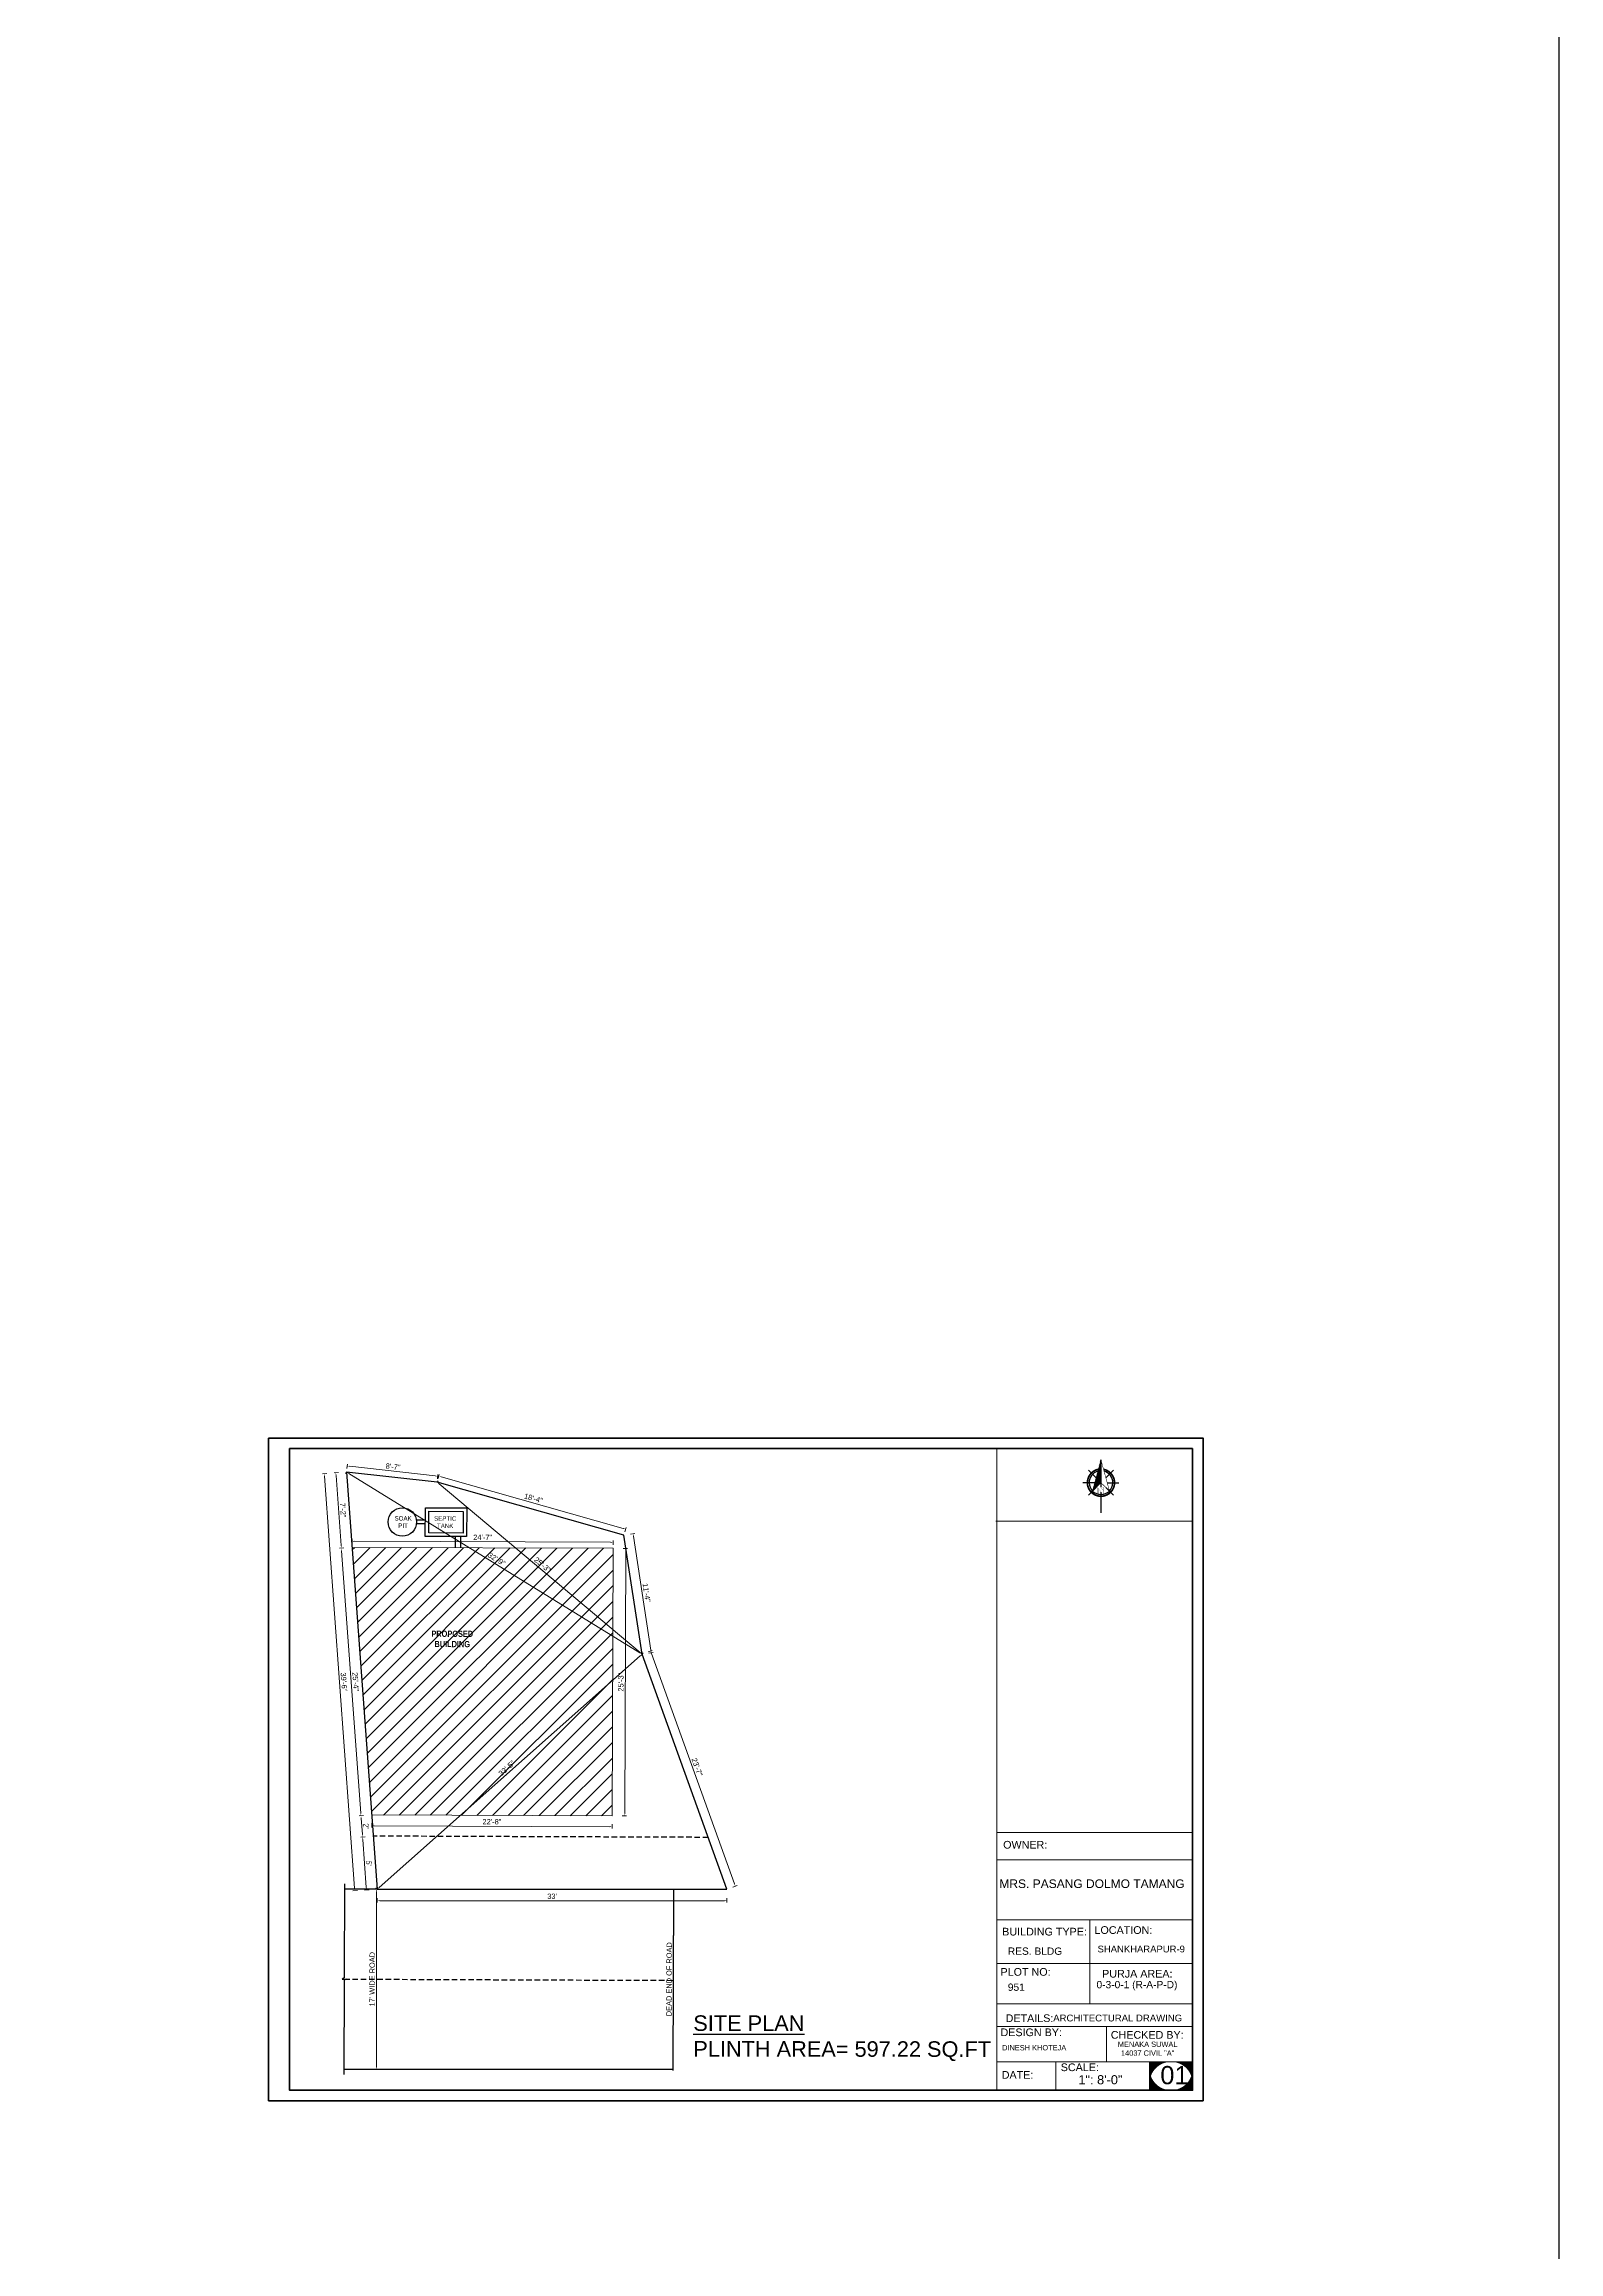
# Model space of a CAD drawing. Header units: inches. Extents: x 100101 to 119806, y -2288 to 8641.
# Drawn here: x 109368 to 111083, y 676 to 3177 of the extents above; entities that cross this region are included whole.
import ezdxf

# ---------------------------------------------------------------- set-up
doc = ezdxf.new("R2010")
doc.units = ezdxf.units.IN
doc.header["$LTSCALE"] = 0.5
doc.header["$MEASUREMENT"] = 0
doc.header["$PDMODE"] = 66
doc.linetypes.add('DASHED2', pattern=[0.375, 0.25, -0.125])
for name, color, linetype in [('DIMENSION', 5, 'Continuous'), ('plan wall', 7, 'Continuous'), ('REBARS', 5, 'Continuous')]:
    doc.layers.add(name, color=color, linetype=linetype)
for name, color, linetype, lineweight in [('Dimention', 5, 'Continuous', 20), ('door', 202, 'Continuous', 5), ('Siteplan', 7, 'Continuous', 30), ('steps', 253, 'Continuous', 20), ('TEXT', 220, 'Continuous', 9), ('Toilet', 7, 'Continuous', 25), ('WALL - A', 1, 'Continuous', 40)]:
    doc.layers.add(name, color=color, linetype=linetype, lineweight=lineweight)
doc.layers.add('Normal Wall', color=7, linetype='Continuous', lineweight=35, true_color=0xffaf89)
doc.layers.add('Rear Wall', color=7, linetype='Continuous', lineweight=20, true_color=0xd4e480)
doc.styles.add('Lettring Text', font='arial.ttf')
doc.styles.get("Standard").update_dxf_attribs({"font": 'arial.ttf'})
doc.styles.add('SwissBT', font='swiss.ttf', dxfattribs={"height": 12})
doc.dimstyles.new('Copy of Standard', dxfattribs={"dimtxt": 6, "dimasz": 2.875, "dimexe": 2, "dimexo": 4, "dimgap": 2, "dimtad": 1, "dimdec": 0, "dimrnd": 1, "dimzin": 0, "dimdsep": 46, "dimlunit": 4, "dimtxsty": 'Lettring Text', "dimcen": 0.1, "dimclrd": 7, "dimclre": 7, "dimclrt": 7, "dimazin": 0, "dimtfac": 0.645, "dimtdec": 0, "dimtmove": 1, "dimatfit": 0, "dimfxl": 3, "dimfxlon": 1, "dimtfillclr": 256, "dimtolj": 1, "dimtzin": 0, "dimlwd": -1, "dimlwe": -1, "dimarcsym": 2})

# ---------------------------------------------------------------- blocks, each defined once
blk = doc.blocks.new('*D1215')
at = {"layer": 'Defpoints', "color": 0, "ltscale": 0.5, "transparency": 16777216}
for p in [(109716.7, 1481.1), (109716.7, 1474.3), (110012.2, 1473.2)]:
    blk.add_point(p, dxfattribs=at)
at = {"layer": 'steps', "color": 7, "ltscale": 0.5, "transparency": 16777216}
for p, q in [((109716.7, 1478.3), (109716.7, 1483.1)), ((110009.3, 1480), (109719.6, 1481.1)), ((110012.2, 1477.2), (110012.2, 1482))]:
    blk.add_line(p, q, dxfattribs=at)
for points in [[(109719.6, 1481.6), (109719.6, 1480.6), (109716.7, 1481.1)], [(110009.3, 1480.5), (110009.3, 1479.5), (110012.2, 1480)]]:
    blk.add_solid(points, dxfattribs=at)
at = {"layer": 'steps', "color": 7, "ltscale": 0.5, "transparency": 16777216, "insert": (109864.5, 1485.6), "char_height": 6, "attachment_point": 5, "rotation": 359.7896, "style": 'Lettring Text'}
blk.add_mtext('\\A1;24\'-7"', dxfattribs=at)
blk = doc.blocks.new('*D1216')
at = {"layer": 'Defpoints', "color": 0, "ltscale": 0.5, "transparency": 16777216}
for p in [(109716.7, 1474.3), (109726.7, 1170.3), (109738.9, 1171.2)]:
    blk.add_point(p, dxfattribs=at)
at = {"layer": 'steps', "color": 7, "ltscale": 0.5, "transparency": 16777216}
for p, q in [((109707.5, 1473.6), (109702.5, 1473.2)), ((109704.7, 1470.5), (109726.5, 1173.2)), ((109729.7, 1170.5), (109724.8, 1170.1))]:
    blk.add_line(p, q, dxfattribs=at)
for points in [[(109705.2, 1470.5), (109704.3, 1470.5), (109704.5, 1473.4)], [(109727, 1173.2), (109726.1, 1173.1), (109726.7, 1170.3)]]:
    blk.add_solid(points, dxfattribs=at)
at = {"layer": 'steps', "color": 7, "ltscale": 0.5, "transparency": 16777216, "insert": (109720.7, 1322.2), "char_height": 6, "attachment_point": 5, "rotation": 274.1931, "style": 'Lettring Text'}
blk.add_mtext('\\A1;25\'-4"', dxfattribs=at)
blk = doc.blocks.new('*D1217')
at = {"layer": 'Defpoints', "color": 0, "ltscale": 0.5, "transparency": 16777216}
for p in [(109738.9, 1171.2), (110011, 1157.9), (110011.1, 1170.2)]:
    blk.add_point(p, dxfattribs=at)
at = {"layer": 'steps', "color": 7, "ltscale": 0.5, "transparency": 16777216}
for p, q in [((109738.9, 1161.9), (109738.9, 1156.9)), ((109741.7, 1158.9), (110008.2, 1157.9)), ((110011, 1160.9), (110011, 1155.9))]:
    blk.add_line(p, q, dxfattribs=at)
for points in [[(109741.7, 1159.4), (109741.7, 1158.4), (109738.9, 1158.9)], [(110008.2, 1158.4), (110008.2, 1157.4), (110011, 1157.9)]]:
    blk.add_solid(points, dxfattribs=at)
at = {"layer": 'steps', "color": 7, "ltscale": 0.5, "transparency": 16777216, "insert": (109875, 1163.5), "char_height": 6, "attachment_point": 5, "rotation": 359.7896, "style": 'Lettring Text'}
blk.add_mtext('\\A1;22\'-8"', dxfattribs=at)
blk = doc.blocks.new('*D1218')
at = {"layer": 'Defpoints', "color": 0, "ltscale": 0.5, "transparency": 16777216}
for p in [(110012.2, 1473.2), (110026.6, 1473.1), (110011.1, 1170.2)]:
    blk.add_point(p, dxfattribs=at)
at = {"layer": 'steps', "color": 7, "ltscale": 0.5, "transparency": 16777216}
for p, q in [((110023.6, 1473.1), (110028.6, 1473.1)), ((110025.5, 1173), (110026.6, 1470.2)), ((110022.5, 1170.1), (110027.5, 1170.1))]:
    blk.add_line(p, q, dxfattribs=at)
for points in [[(110026.2, 1470.2), (110027.1, 1470.2), (110026.6, 1473.1)], [(110025.1, 1173), (110026, 1173), (110025.5, 1170.1)]]:
    blk.add_solid(points, dxfattribs=at)
at = {"layer": 'steps', "color": 7, "ltscale": 0.5, "transparency": 16777216, "insert": (110021, 1321.6), "char_height": 6, "attachment_point": 5, "rotation": 89.7896, "style": 'Lettring Text'}
blk.add_mtext('\\A1;25\'-3"', dxfattribs=at)
blk = doc.blocks.new('*D1219')
at = {"layer": 'Defpoints', "color": 0, "ltscale": 0.5, "transparency": 16777216}
for p in [(110081.1, 1087.2), (110081.1, 1087.2), (110080.3, 883.2)]:
    blk.add_point(p, dxfattribs=at)
at = {"layer": 'steps', "color": 7, "ltscale": 0.5, "transparency": 16777216}
for p, q in [((110080.3, 886.1), (110081.1, 1084.3)), ((110081.1, 1087.2), (110083.1, 1087.2)), ((110080.3, 883.2), (110078.3, 883.2))]:
    blk.add_line(p, q, dxfattribs=at)
for points in [[(110080.6, 1084.3), (110081.5, 1084.3), (110081.1, 1087.2)], [(110079.9, 886.1), (110080.8, 886), (110080.3, 883.2)]]:
    blk.add_solid(points, dxfattribs=at)
at = {"layer": 'steps', "color": 7, "ltscale": 0.5, "transparency": 16777216, "insert": (110075.6, 985.2), "char_height": 6, "attachment_point": 5, "rotation": 89.7896, "style": 'Lettring Text'}
blk.add_mtext('\\A1;DEAD END OF ROAD', dxfattribs=at)
blk = doc.blocks.new('*D1221')
at = {"layer": 'Defpoints', "color": 0, "transparency": 16777216}
for p in [(109738.9, 1171.2), (109728.5, 1146.3), (109740.7, 1147.2)]:
    blk.add_point(p, dxfattribs=at)
at = {"layer": 'steps', "color": 7, "transparency": 16777216}
for p, q in [((109729.7, 1170.5), (109724.8, 1170.1)), ((109727, 1167.4), (109728.3, 1149.1)), ((109731.5, 1146.5), (109726.5, 1146.1))]:
    blk.add_line(p, q, dxfattribs=at)
for points in [[(109727.4, 1167.5), (109726.5, 1167.4), (109726.7, 1170.3)], [(109728.8, 1149.2), (109727.8, 1149.1), (109728.5, 1146.3)]]:
    blk.add_solid(points, dxfattribs=at)
at = {"layer": 'steps', "color": 7, "transparency": 16777216, "insert": (109732.6, 1158.6), "char_height": 6, "attachment_point": 5, "rotation": 274.1931, "style": 'Lettring Text'}
blk.add_mtext("\\A1;2'", dxfattribs=at)
blk = doc.blocks.new('*D1222')
at = {"layer": 'Defpoints', "color": 0, "transparency": 16777216}
for p in [(109740.7, 1147.2), (109732.9, 1086.3), (109745.1, 1087.2)]:
    blk.add_point(p, dxfattribs=at)
at = {"layer": 'steps', "color": 7, "transparency": 16777216}
for p, q in [((109731.5, 1146.5), (109726.5, 1146.1)), ((109728.7, 1143.4), (109732.7, 1089.1)), ((109735.9, 1086.5), (109730.9, 1086.1))]:
    blk.add_line(p, q, dxfattribs=at)
for points in [[(109729.2, 1143.4), (109728.2, 1143.4), (109728.5, 1146.3)], [(109733.2, 1089.2), (109732.2, 1089.1), (109732.9, 1086.3)]]:
    blk.add_solid(points, dxfattribs=at)
at = {"layer": 'steps', "color": 7, "transparency": 16777216, "insert": (109735.7, 1116.6), "char_height": 6, "attachment_point": 5, "rotation": 274.1931, "style": 'Lettring Text'}
blk.add_mtext("\\A1;5'", dxfattribs=at)
blk = doc.blocks.new('*D1223')
at = {"layer": 'Defpoints', "color": 0, "ltscale": 0.5, "transparency": 16777216}
for p in [(109943.1, 1087.2), (109744.5, 883.2), (109943.1, 883.2)]:
    blk.add_point(p, dxfattribs=at)
at = {"layer": 'steps', "color": 7, "ltscale": 0.5, "transparency": 16777216}
for p, q in [((109747.5, 1087.2), (109742.5, 1087.2)), ((109744.5, 1084.3), (109744.5, 886.1)), ((109747.5, 883.2), (109742.5, 883.2))]:
    blk.add_line(p, q, dxfattribs=at)
for points in [[(109744, 1084.3), (109745, 1084.3), (109744.5, 1087.2)], [(109744, 886.1), (109745, 886.1), (109744.5, 883.2)]]:
    blk.add_solid(points, dxfattribs=at)
at = {"layer": 'steps', "color": 7, "ltscale": 0.5, "transparency": 16777216, "insert": (109739.4, 985.2), "char_height": 6, "attachment_point": 5, "rotation": 90, "style": 'Lettring Text'}
blk.add_mtext("\\A1;17' WIDE ROAD", dxfattribs=at)
blk = doc.blocks.new('*D1224')
at = {"layer": 'Defpoints', "color": 0, "ltscale": 0.5, "transparency": 16777216}
for p in [(109710.4, 1559.6), (109711.2, 1566.4), (109812.9, 1548)]:
    blk.add_point(p, dxfattribs=at)
at = {"layer": 'steps', "color": 7, "ltscale": 0.5, "transparency": 16777216}
for p, q in [((109710.9, 1563.6), (109711.4, 1568.4)), ((109810.8, 1555.1), (109714.1, 1566.1)), ((109813.4, 1552), (109813.9, 1556.8))]:
    blk.add_line(p, q, dxfattribs=at)
for points in [[(109714.1, 1566.5), (109714, 1565.6), (109711.2, 1566.4)], [(109810.9, 1555.6), (109810.8, 1554.7), (109813.7, 1554.8)]]:
    blk.add_solid(points, dxfattribs=at)
at = {"layer": 'steps', "color": 7, "ltscale": 0.5, "transparency": 16777216, "insert": (109763, 1565.6), "char_height": 6, "attachment_point": 5, "rotation": 353.5541, "style": 'Lettring Text'}
blk.add_mtext('\\A1;8\'-7"', dxfattribs=at)
blk = doc.blocks.new('*D1225')
at = {"layer": 'Defpoints', "color": 0, "ltscale": 0.5, "transparency": 16777216}
for p in [(109814.9, 1555), (109812.9, 1548), (110024.3, 1488)]:
    blk.add_point(p, dxfattribs=at)
at = {"layer": 'steps', "color": 7, "ltscale": 0.5, "transparency": 16777216}
for p, q in [((109814.1, 1552.1), (109815.4, 1556.9)), ((110023.5, 1495.7), (109817.7, 1554.2)), ((110025.5, 1492), (110026.8, 1496.9))]:
    blk.add_line(p, q, dxfattribs=at)
for points in [[(109817.8, 1554.6), (109817.5, 1553.7), (109814.9, 1555)], [(110023.7, 1496.2), (110023.4, 1495.3), (110026.3, 1494.9)]]:
    blk.add_solid(points, dxfattribs=at)
at = {"layer": 'steps', "color": 7, "ltscale": 0.5, "transparency": 16777216, "insert": (109922, 1529.8), "char_height": 6, "attachment_point": 5, "rotation": 344.1494, "style": 'Lettring Text'}
blk.add_mtext('\\A1;18\'-4"', dxfattribs=at)
blk = doc.blocks.new('*D1226')
at = {"layer": 'Defpoints', "color": 0, "ltscale": 0.5, "transparency": 16777216}
for p in [(110024.3, 1488), (110034.8, 1489.6), (110045, 1353.4)]:
    blk.add_point(p, dxfattribs=at)
at = {"layer": 'steps', "color": 7, "ltscale": 0.5, "transparency": 16777216}
for p, q in [((110031.8, 1489.1), (110036.7, 1489.9)), ((110055, 1357.8), (110035.2, 1486.8)), ((110052.5, 1354.5), (110057.4, 1355.3))]:
    blk.add_line(p, q, dxfattribs=at)
for points in [[(110035.7, 1486.8), (110034.7, 1486.7), (110034.8, 1489.6)], [(110055.5, 1357.9), (110054.5, 1357.7), (110055.4, 1355)]]:
    blk.add_solid(points, dxfattribs=at)
at = {"layer": 'steps', "color": 7, "ltscale": 0.5, "transparency": 16777216, "insert": (110050.1, 1423), "char_height": 6, "attachment_point": 5, "rotation": 278.7253, "style": 'Lettring Text'}
blk.add_mtext('\\A1;11\'-4"', dxfattribs=at)
blk = doc.blocks.new('*D1227')
at = {"layer": 'Defpoints', "color": 0, "ltscale": 0.5, "transparency": 16777216}
for p in [(110045, 1353.4), (110054.5, 1356.8), (110141.1, 1087.2)]:
    blk.add_point(p, dxfattribs=at)
at = {"layer": 'steps', "color": 7, "ltscale": 0.5, "transparency": 16777216}
for p, q in [((110051.7, 1355.8), (110056.4, 1357.5)), ((110149.6, 1093.3), (110055.5, 1354.1)), ((110147.8, 1089.6), (110152.5, 1091.3))]:
    blk.add_line(p, q, dxfattribs=at)
for points in [[(110055.9, 1354.3), (110055, 1353.9), (110054.5, 1356.8)], [(110150.1, 1093.5), (110149.2, 1093.1), (110150.6, 1090.6)]]:
    blk.add_solid(points, dxfattribs=at)
at = {"layer": 'steps', "color": 7, "ltscale": 0.5, "transparency": 16777216, "insert": (110107.3, 1225.4), "char_height": 6, "attachment_point": 5, "rotation": 289.8491, "style": 'Lettring Text'}
blk.add_mtext('\\A1;23\'-7"', dxfattribs=at)
blk = doc.blocks.new('*D1228')
at = {"layer": 'Defpoints', "color": 0, "ltscale": 0.5, "transparency": 16777216}
for p in [(109745.1, 1087.2), (110141.1, 1087.2), (110141.1, 1074.1)]:
    blk.add_point(p, dxfattribs=at)
at = {"layer": 'steps', "color": 7, "ltscale": 0.5, "transparency": 16777216}
for p, q in [((109745.1, 1077.1), (109745.1, 1072.1)), ((110141.1, 1077.1), (110141.1, 1072.1)), ((109747.9, 1074.1), (110138.2, 1074.1))]:
    blk.add_line(p, q, dxfattribs=at)
for points in [[(109747.9, 1074.5), (109747.9, 1073.6), (109745.1, 1074.1)], [(110138.2, 1074.5), (110138.2, 1073.6), (110141.1, 1074.1)]]:
    blk.add_solid(points, dxfattribs=at)
at = {"layer": 'steps', "color": 7, "ltscale": 0.5, "transparency": 16777216, "insert": (109943.1, 1079.1), "char_height": 6, "attachment_point": 5, "style": 'Lettring Text'}
blk.add_mtext("\\A1;33'", dxfattribs=at)
blk = doc.blocks.new('*D1229')
at = {"layer": 'Defpoints', "color": 0, "ltscale": 0.5, "transparency": 16777216}
for p in [(109710.4, 1559.6), (109719.7, 1085.3), (109745.1, 1087.2)]:
    blk.add_point(p, dxfattribs=at)
at = {"layer": 'steps', "color": 7, "ltscale": 0.5, "transparency": 16777216}
for p, q in [((109688, 1558), (109683.1, 1557.6)), ((109685.3, 1554.9), (109719.5, 1088.2)), ((109722.7, 1085.5), (109717.7, 1085.2))]:
    blk.add_line(p, q, dxfattribs=at)
for points in [[(109685.7, 1554.9), (109684.8, 1554.8), (109685, 1557.7)], [(109719.9, 1088.2), (109719, 1088.1), (109719.7, 1085.3)]]:
    blk.add_solid(points, dxfattribs=at)
at = {"layer": 'steps', "color": 7, "ltscale": 0.5, "transparency": 16777216, "insert": (109707.4, 1321.9), "char_height": 6, "attachment_point": 5, "rotation": 274.1931, "style": 'Lettring Text'}
blk.add_mtext('\\A1;39\'-6"', dxfattribs=at)
blk = doc.blocks.new('*D1230')
at = {"layer": 'Defpoints', "color": 0, "ltscale": 0.5, "transparency": 16777216}
for p in [(109698.3, 1558.7), (109710.4, 1559.6), (109716.7, 1474.3)]:
    blk.add_point(p, dxfattribs=at)
at = {"layer": 'steps', "color": 7, "ltscale": 0.5, "transparency": 16777216}
for p, q in [((109701.3, 1558.9), (109696.3, 1558.6)), ((109704.3, 1476.2), (109698.5, 1555.8)), ((109707.5, 1473.6), (109702.5, 1473.2))]:
    blk.add_line(p, q, dxfattribs=at)
for points in [[(109699, 1555.9), (109698, 1555.8), (109698.3, 1558.7)], [(109704.8, 1476.3), (109703.8, 1476.2), (109704.5, 1473.4)]]:
    blk.add_solid(points, dxfattribs=at)
at = {"layer": 'steps', "color": 7, "ltscale": 0.5, "transparency": 16777216, "insert": (109706.4, 1516.4), "char_height": 6, "attachment_point": 5, "rotation": 274.1931, "style": 'Lettring Text'}
blk.add_mtext('\\A1;7\'-2"', dxfattribs=at)
blk = doc.blocks.new('*D1231')
at = {"layer": 'Defpoints', "color": 0, "ltscale": 0.5, "transparency": 16777216}
for p in [(109710.4, 1559.6), (109710.4, 1559.6), (110045, 1353.4)]:
    blk.add_point(p, dxfattribs=at)
at = {"layer": 'steps', "color": 7, "ltscale": 0.5, "transparency": 16777216}
for p, q in [((109710.4, 1559.6), (109709.4, 1557.9)), ((110042.5, 1354.9), (109712.9, 1558.1)), ((110045, 1353.4), (110043.9, 1351.7))]:
    blk.add_line(p, q, dxfattribs=at)
for points in [[(109713.1, 1558.5), (109712.6, 1557.7), (109710.4, 1559.6)], [(110042.8, 1355.3), (110042.3, 1354.5), (110045, 1353.4)]]:
    blk.add_solid(points, dxfattribs=at)
at = {"layer": 'steps', "color": 7, "ltscale": 0.5, "transparency": 16777216, "insert": (109880.4, 1460.8), "char_height": 6, "attachment_point": 5, "rotation": 328.3482, "style": 'Lettring Text'}
blk.add_mtext('\\A1;32\'-9"', dxfattribs=at)
blk = doc.blocks.new('*D1232')
at = {"layer": 'Defpoints', "color": 0, "ltscale": 0.5, "transparency": 16777216}
for p in [(109812.9, 1548), (109812.9, 1548), (110045, 1353.4)]:
    blk.add_point(p, dxfattribs=at)
at = {"layer": 'steps', "color": 7, "ltscale": 0.5, "transparency": 16777216}
for p, q in [((109812.9, 1548), (109814.2, 1549.5)), ((110042.8, 1355.2), (109815.1, 1546.2)), ((110045, 1353.4), (110046.3, 1354.9))]:
    blk.add_line(p, q, dxfattribs=at)
for points in [[(109815.4, 1546.5), (109814.8, 1545.8), (109812.9, 1548)], [(110043.1, 1355.6), (110042.5, 1354.8), (110045, 1353.4)]]:
    blk.add_solid(points, dxfattribs=at)
at = {"layer": 'steps', "color": 7, "ltscale": 0.5, "transparency": 16777216, "insert": (109932.2, 1454.6), "char_height": 6, "attachment_point": 5, "rotation": 320.0099, "style": 'Lettring Text'}
blk.add_mtext('\\A1;25\'-3"', dxfattribs=at)
blk = doc.blocks.new('*D1233')
at = {"layer": 'Defpoints', "color": 0, "ltscale": 0.5, "transparency": 16777216}
for p in [(110045, 1353.4), (109745.1, 1087.2), (109745.1, 1087.2)]:
    blk.add_point(p, dxfattribs=at)
at = {"layer": 'steps', "color": 7, "ltscale": 0.5, "transparency": 16777216}
for p, q in [((110042.8, 1351.5), (109747.2, 1089.1)), ((110045, 1353.4), (110043.7, 1354.9)), ((109745.1, 1087.2), (109743.7, 1088.7))]:
    blk.add_line(p, q, dxfattribs=at)
for points in [[(110042.5, 1351.8), (110043.2, 1351.1), (110045, 1353.4)], [(109746.9, 1089.4), (109747.5, 1088.7), (109745.1, 1087.2)]]:
    blk.add_solid(points, dxfattribs=at)
at = {"layer": 'steps', "color": 7, "ltscale": 0.5, "transparency": 16777216, "insert": (109891.7, 1224.1), "char_height": 6, "attachment_point": 5, "rotation": 41.5909, "style": 'Lettring Text'}
blk.add_mtext('\\A1;33\'-5"', dxfattribs=at)
blk = doc.blocks.new('*X736')
at = {"color": 0}
for p, q in [((144.6, -419.7), (147.6, -416.7)), ((144.8, -419), (147.6, -416.1)), ((145, -418.3), (147.6, -415.6)), ((145.2, -417.5), (147.6, -415.1)), ((145.4, -416.8), (147.6, -414.5)), ((145.6, -416.1), (147.6, -414)), ((145.8, -415.3), (147.6, -413.5)), ((146, -414.6), (147.6, -412.9)), ((146.2, -413.9), (147.6, -412.4)), ((146.4, -413.1), (147.6, -411.9)), ((146.6, -412.4), (147.6, -411.3)), ((146.8, -411.7), (147.6, -410.8)), ((147, -411), (147.6, -410.3)), ((147.2, -410.2), (147.6, -409.8)), ((147.4, -409.5), (147.6, -409.2)), ((147.6, -408.8), (147.6, -408.7)), ((142.8, -426.3), (147.6, -421.4)), ((143, -425.6), (147.6, -420.9)), ((143.2, -424.8), (147.6, -420.4)), ((143.4, -424.1), (147.6, -419.8)), ((143.6, -423.4), (147.6, -419.3)), ((143.8, -422.6), (147.6, -418.8)), ((144, -421.9), (147.6, -418.2)), ((144.2, -421.2), (147.6, -417.7)), ((144.4, -420.4), (147.6, -417.2))]:
    blk.add_line(p, q, dxfattribs=at)
blk = doc.blocks.new('NORTH_15')
for p, q in [((-13.4, 0), (2.7, 0)), ((-2.9, 2.9), (-7.4, 7.4)), ((0, 3.7), (0, 10.6)), ((2.9, 2.9), (7.4, 7.4)), ((5.5, 0), (17.8, 0)), ((-2.9, -2.9), (-7.4, -7.4)), ((0, -3.7), (0, -10.6)), ((2.9, -2.9), (7.4, -7.4))]:
    blk.add_line(p, q)
for points, const_width in [([(5, -5), (-13.4, 0), (4.9, 5), (0, 0), (5, -5)], 0.3), ([(5.9, -1.5), (6, -1.5), (6.1, -1.5), (6.1, -1.5), (6.2, -1.5), (6.2, -1.5), (6.3, -1.5), (6.3, -1.5), (6.3, -1.4), (6.3, -1.4), (6.3, -1.4), (6.3, -1.3), (6.4, -1.3), (6.4, -1.2), (6.4, -1.2), (6.4, -1.1), (6.4, -1), (6.5, -1), (6.5, -2.3), (6.4, -2.3), (6.4, -2.3), (6.4, -2.2), (6.4, -2.2), (6.4, -2.1), (6.4, -2), (6.3, -2), (6.3, -1.9), (6.3, -1.9), (6.3, -1.9), (6.3, -1.9), (6.3, -1.8), (6.2, -1.8), (6.2, -1.8), (6.1, -1.8), (6.1, -1.8), (6, -1.8), (5.9, -1.8), (2.7, -1.8), (2.7, -2.3), (2.5, -2.3), (2.5, -0.2), (4.7, 1.4), (3.1, 1.4), (3.1, 1.4), (3, 1.4), (2.9, 1.4), (2.9, 1.4), (2.8, 1.4), (2.8, 1.4), (2.8, 1.4), (2.8, 1.3), (2.7, 1.3), (2.7, 1.3), (2.7, 1.2), (2.7, 1.2), (2.7, 1.1), (2.7, 1), (2.7, 1), (2.7, 0.9), (2.7, 0.9), (2.5, 0.9), (2.5, 2.2), (2.7, 2.2), (2.7, 2.2), (2.7, 2.1), (2.7, 2), (2.7, 2), (2.7, 1.9), (2.7, 1.9), (2.7, 1.8), (2.7, 1.8), (2.7, 1.8), (2.8, 1.7), (2.8, 1.7), (2.8, 1.7), (2.9, 1.7), (2.9, 1.7), (3, 1.7), (3.1, 1.7), (3.1, 1.7), (6.5, 1.7), (6.5, 0.8), (3.3, -1.5), (5.9, -1.5), (5.9, -1.5)], 0.1)]:
    blk.add_lwpolyline(points, dxfattribs=dict(const_width=const_width))
at = {"const_width": 1}
for points in [[(0, -8, 1), (0, 8, 0.359415), (-7.9, 1.5, 1)], [(-7.9, -1.5, 0.359415), (0, -8, 1)]]:
    blk.add_lwpolyline(points, format="xyb", dxfattribs=at)
for start, end in [(90, 164.973), (270, 90), (195.027, 270)]:
    blk.add_arc((0, 0), 7, start, end)
at = {"rotation": 90}
blk.add_blockref('*X736', (-421.9, -147.6), dxfattribs=at)
blk = doc.blocks.new('A$C0BDB7EE9')
at = {"layer": 'Siteplan', "xscale": 2.999999999999779, "yscale": 2.999999999999779, "zscale": 2.999999999999779, "rotation": 247.8612575918487}
blk.add_blockref('NORTH_15', (20.2, 49.5), dxfattribs=at)
blk = doc.blocks.new('A$C327B4BBD')
at = {"layer": 'Dimention', "ltscale": 0.3, "xscale": 1.171875000000082, "yscale": 1.171875000000082, "zscale": 1.171875000000082, "rotation": 112.1387424081494}
blk.add_blockref('A$C0BDB7EE9', (16.1, 0), dxfattribs=at)

msp = doc.modelspace()

# ---------------------------------------------------------------- hatches: boundary and pattern name
msp.add_hatch(color=0).paths.add_polyline_path([(110668.2, 891.6), (110643.9, 891.6, -0.414214), (110668.2, 867.3)])
at = {"layer": 'door', "ltscale": 0.5}
h = msp.add_hatch(dxfattribs=at)
h.set_pattern_fill('ANSI31', color=256, scale=100)
h.set_pattern_definition([(45, (676.639, 105.961), (-8.8388348, 8.8388348), [])])
h.paths.add_polyline_path([(110012.2, 1473.2), (109716.7, 1474.3), (109738.9, 1171.2), (110011.1, 1170.2)])
h.paths.add_polyline_path([(109866.8, 1461.9), (109887.5, 1449.1), (109894, 1459.6), (109873.2, 1472.4)], flags=24)
h.paths.add_polyline_path([(109918.9, 1457.6), (109937.6, 1441.9), (109945.5, 1451.4), (109926.9, 1467.1)], flags=24)
h.paths.add_polyline_path([(109886.7, 1211.3), (109904.9, 1227.5), (109896.7, 1236.7), (109878.5, 1220.6)], flags=24)
h.paths.add_polyline_path([(109804.1, 1357.7), (109856, 1357.5), (109856.1, 1383.5), (109804.2, 1383.7)], flags=24)
at = {"layer": 'TEXT'}
for points in [[(110643.9, 891.6), (110619.6, 891.6), (110619.6, 867.3, -0.414214)], [(110643.9, 891.6), (110619.6, 891.6), (110619.6, 867.3, -0.414214)], [(110619.6, 883.8), (110619.6, 859.5), (110643.9, 859.5, -0.414214)], [(110619.6, 883.8), (110619.6, 859.5), (110643.9, 859.5, -0.414214)], [(110668.2, 891.6), (110643.9, 891.6, -0.414214), (110668.2, 867.3)], [(110668.2, 883.8, -0.414214), (110643.9, 859.5), (110668.2, 859.5)], [(110668.2, 883.8, -0.414214), (110643.9, 859.5), (110668.2, 859.5)]]:
    msp.add_hatch(color=0, dxfattribs=at).paths.add_polyline_path(points)

# ---------------------------------------------------------------- linework, layer by layer
at = {"color": 0}
msp.add_line((110619.6, 891.6), (110619.6, 859.5), dxfattribs=at)
msp.add_line((110619.6, 891.6), (110619.6, 859.5), dxfattribs=at)
at = {"layer": 'DIMENSION', "ltscale": 7}
for p, q in [((109799.6, 1504.9), (109789.6, 1504.9)), ((109799.6, 1500.9), (109789.6, 1500.9)), ((109833.4, 1486.6), (109833.4, 1473.8)), ((109839.4, 1486.5), (109839.4, 1473.8))]:
    msp.add_line(p, q, dxfattribs=at)
for points in [[(109799.7, 1519.1), (109846.4, 1518.9), (109846.3, 1486.5), (109799.5, 1486.7)], [(109803.6, 1515.1), (109842.4, 1514.9), (109842.3, 1490.5), (109803.6, 1490.7)]]:
    msp.add_lwpolyline(points, close=True, dxfattribs=at)
msp.add_circle((109773.6, 1503), 16.1, dxfattribs=at)
at = {"layer": 'Normal Wall'}
for points in [[(109622.1, 1598.1), (110680.1, 1598.1), (110680.1, 847.6), (109622.1, 847.6)], [(109622.1, 1598.1), (110680.1, 1598.1), (110680.1, 847.6), (109622.1, 847.6)], [(110668.2, 1586.2), (109646, 1586.2), (109646, 859.5), (110668.2, 859.5)], [(110668.2, 1586.2), (109646, 1586.2), (109646, 859.5), (110668.2, 859.5)]]:
    msp.add_lwpolyline(points, close=True, dxfattribs=at)
at = {"layer": 'Rear Wall'}
for p, q in [((110446.8, 1141.9), (110446.8, 1586.2)), ((110445.6, 1503.9), (110668.2, 1503.9)), ((110446.8, 1151.2), (110668.2, 1151.2)), ((110446.8, 1151.2), (110668.2, 1151.2)), ((110446.8, 1151.2), (110668.2, 1151.2)), ((110446.8, 1151.2), (110668.2, 1151.2)), ((110446.8, 1120.4), (110668.2, 1120.4)), ((110446.8, 1120.4), (110668.2, 1120.4)), ((110446.8, 1052.4), (110668.2, 1052.4)), ((110446.8, 1052.4), (110668.2, 1052.4)), ((110552.1, 1052.4), (110552.1, 966.4)), ((110552.1, 1052.4), (110552.1, 957.2)), ((110446.8, 1002.9), (110668.2, 1002.9)), ((110446.8, 1002.9), (110668.2, 1002.9)), ((110446.8, 957.2), (110668.2, 957.2)), ((110446.8, 931.8), (110668.2, 931.8)), ((110446.8, 931.8), (110668.2, 931.8)), ((110570.7, 891.6), (110570.7, 931.8)), ((110570.7, 891.6), (110570.7, 931.8)), ((110446.8, 891.6), (110668.2, 891.6)), ((110446.8, 891.6), (110668.2, 891.6)), ((110513.6, 891.6), (110513.6, 859.5)), ((110513.6, 891.6), (110513.6, 859.5))]:
    msp.add_line(p, q, dxfattribs=at)
msp.add_lwpolyline([(110446.8, 1151.2), (110668.2, 1151.2), (110668.2, 859.5), (110446.8, 859.5)], close=True, dxfattribs=at)
msp.add_lwpolyline([(110446.8, 1151.2), (110668.2, 1151.2), (110668.2, 859.5), (110446.8, 859.5)], close=True, dxfattribs=at)
at = {"layer": 'steps', "ltscale": 0.5}
msp.add_lwpolyline([(110012.2, 1473.2), (109716.7, 1474.3), (109738.9, 1171.2), (110011.1, 1170.2)], close=True, dxfattribs=at)
at = {"layer": 'Toilet'}
for p, q in [((109812.9, 1548), (109710.4, 1559.6)), ((109710.4, 1559.6), (109745.1, 1087.2)), ((110024.3, 1488), (109812.9, 1548)), ((110045, 1353.4), (110024.3, 1488)), ((110141.1, 1087.2), (110045, 1353.4)), ((109745.1, 1087.2), (109708.1, 1087.3)), ((109745.1, 1087.2), (110141.1, 1087.2)), ((110080.3, 881.9), (110081.1, 1085.9)), ((109707.3, 883.2), (110080.3, 883.2))]:
    msp.add_line(p, q, dxfattribs=at)
at = {"layer": 'Toilet', "color": 3}
msp.add_lwpolyline([(107653.2, 6932.2), (111082.9, 6932.2), (111082.9, -2287.9), (107653.2, -2287.9)], close=True, dxfattribs=at)
at = {"layer": 'Toilet', "linetype": 'Continuous'}
msp.add_lwpolyline([(109708.1, 1093.3), (109707.7, 986.8), (109705.4, 985.4), (109710, 985.2), (109707.7, 984), (109707.3, 877.3)], dxfattribs=at)
at = {"layer": 'WALL - A', "linetype": 'DASHED2', "lineweight": -3, "ltscale": 50}
for p, q in [((110119.9, 1145.8), (109740.7, 1147.2)), ((109707.7, 985.3), (110080.7, 983.9))]:
    msp.add_line(p, q, dxfattribs=at)

# ---------------------------------------------------------------- block references
at = {"layer": 'REBARS', "xscale": 0.5459999999999999, "yscale": 0.5459999999999999, "zscale": 0.5459999999999999, "rotation": 270}
msp.add_blockref('A$C327B4BBD', (110564.5, 1522.1), dxfattribs=at)

# ---------------------------------------------------------------- texts
at = {"color": 0}
for s, p in [('OWNER:', (110453.8, 1133.1)), ('LOCATION:', (110557.2, 1036.5))]:
    msp.add_text(s, height=8.7, dxfattribs=at).set_placement(p)
at = {"layer": 'plan wall', "ltscale": 3, "attachment_point": 7, "rotation": 359.9411}
for s, insert, char_height in [('{\\LSITE PLAN}', (110103, 926.4), 17.612), ('{\\fArial TUR|b0|i0|c162|p34;PLINTH AREA=} {\\fArial TUR|b0|i0|c162|p34;5}97.22 {\\fArial TUR|b0|i0|c162|p34;SQ.FT}', (110103, 892.7), 17.6118)]:
    msp.add_mtext(s, dxfattribs=dict(at, insert=insert, char_height=char_height))
at = {"layer": 'steps', "color": 7, "ltscale": 0.3, "char_height": 5, "attachment_point": 8, "rotation": 359.7896}
for s, insert in [('{\\fArial TUR|b0|i0|c162|p34;S}OAK PIT', (109774.4, 1496.3)), ('SEPTIC TANK', (109822.1, 1496.1))]:
    msp.add_mtext_dynamic_manual_height_columns(s, width=18.621, gutter_width=40, heights=[0], dxfattribs=dict(at, insert=insert))
at = {"layer": 'steps', "color": 7, "ltscale": 0.3, "insert": (109830.1, 1379.9), "char_height": 7, "width": 55.268, "attachment_point": 2, "rotation": 359.7896}
msp.add_mtext('{\\fTechnic|b1|i0|c2|p2;PROPOSED BUILDING}', dxfattribs=at)
at = {"layer": 'TEXT', "color": 0}
for s, height, p in [('OWNER:', 8.7, (110453.8, 1133.1)), ('LOCATION:', 8.7, (110557.2, 1036.5)), ('CHECKED BY:', 8.704, (110575.7, 917.8)), ('CHECKED BY:', 8.704, (110575.7, 917.8)), ('SCALE:', 8.7, (110519, 881.1)), ('SCALE:', 8.7, (110519, 881.1))]:
    msp.add_text(s, height=height, dxfattribs=at).set_placement(p)
at = {"layer": 'TEXT', "color": 0, "linetype": 'ByBlock', "style": 'SwissBT'}
for s, insert, char_height, width, attachment_point in [('MRS. PASANG DOLMO TAMANG', (110554.4, 1098.2), 9.72, 217.511, 2), ('ARCHITECTURAL DRAWING', (110510.5, 945.1), 7.74, 268.532, 1), ('DINESH KHOTEJA', (110452.6, 910.6), 6, 201.528, 1), ('MENAKA SUWAL\\P14037 CIVIL "A"', (110617.4, 914.5), 6, 88.549, 2)]:
    msp.add_mtext(s, dxfattribs=dict(at, insert=insert, char_height=char_height, width=width, attachment_point=attachment_point))
at = {"layer": 'TEXT', "color": 0, "attachment_point": 1}
for s, insert, char_height, width in [('BUILDING TYPE:', (110452.7, 1043.4), 8.704, 148.555), ('BUILDING TYPE:', (110452.7, 1043.4), 8.704, 148.555), ('PLOT NO: ', (110450.8, 997.8), 8.7, 138.027), ('PLOT NO: ', (110450.8, 997.8), 8.7, 138.027), ('PURJA AREA:', (110565.8, 995.7), 8.704, 197.582), ('PURJA AREA:', (110565.8, 995.7), 8.704, 197.582), ('DESIGN BY:', (110450.8, 929.4), 8.7, 138.027), ('DESIGN BY:', (110450.8, 929.4), 8.7, 138.027), ('DETAILS: ', (110456.6, 945.4), 8.7, 138.027), ('DATE:', (110452.2, 881.2), 8.7, 34.818)]:
    msp.add_mtext(s, dxfattribs=dict(at, insert=insert, char_height=char_height, width=width))
at = {"layer": 'TEXT', "color": 0, "style": 'SwissBT'}
for s, insert, char_height, width, attachment_point in [('RES. BLDG', (110459.1, 1021.1), 8.26, 163.214, 1), ('RES. BLDG', (110459.1, 1021.1), 8.26, 163.214, 1), ('951', (110459.1, 980.3), 8.26, 163.214, 1), ('0-3-0-1 (R-A-P-D)', (110605.3, 983.2), 8.256, 163.214, 2), ('01', (110631.7, 886.9), 20.64, 20.158, 1)]:
    msp.add_mtext(s, dxfattribs=dict(at, insert=insert, char_height=char_height, width=width, attachment_point=attachment_point))
at = {"layer": 'TEXT', "color": 0, "linetype": 'ByBlock', "insert": (110560.7, 1023.2), "char_height": 7.671, "attachment_point": 1}
msp.add_mtext_dynamic_manual_height_columns('SHANKHARAPUR-9', width=381.035, gutter_width=1.53, heights=[0], dxfattribs=at)
at = {"layer": 'TEXT', "color": 0, "ltscale": 0.5, "insert": (110539, 876.5), "char_height": 10.32, "width": 127.534, "attachment_point": 1, "style": 'SwissBT'}
msp.add_mtext('1": 8\'-0"', dxfattribs=at)
msp.add_mtext('1": 8\'-0"', dxfattribs=at)

# ---------------------------------------------------------------- dimensions: what is measured, and where the dimension line sits
at = {"layer": 'steps', "ltscale": 0.5}
for p1, p2, distance, picture, middle in [((109710.4, 1559.6), (109745.1, 1087.2), -25.5, '*D1229', (109707.4, 1321.9)), ((110045, 1353.4), (109710.4, 1559.6), 0, '*D1231', (109880.4, 1460.8)), ((109812.9, 1548), (109710.4, 1559.6), -6.8, '*D1224', (109763, 1565.6)), ((110024.3, 1488), (109812.9, 1548), -7.2, '*D1225', (109922, 1529.8)), ((110045, 1353.4), (109812.9, 1548), 0, '*D1232', (109932.2, 1454.6)), ((110045, 1353.4), (110024.3, 1488), -10.6, '*D1226', (110050.1, 1423)), ((109716.7, 1474.3), (109738.9, 1171.2), -12.2, '*D1216', (109720.7, 1322.2)), ((110045, 1353.4), (109745.1, 1087.2), 0, '*D1233', (109891.7, 1224.1)), ((110141.1, 1087.2), (110045, 1353.4), -10.1, '*D1227', (110107.3, 1225.4))]:
    dim = msp.add_aligned_dim(p1=p1, p2=p2, distance=distance, dimstyle='Copy of Standard', dxfattribs=at)
    dim.commit()
    dim.dimension.update_dxf_attribs({"geometry": picture, "text_midpoint": middle})
for base, p1, p2, angle, picture, middle in [((109698.3, 1558.7), (109716.7, 1474.3), (109710.4, 1559.6), 94.1931, '*D1230', (109706.4, 1516.4)), ((109716.7213, 1481.0944), (110012.1863, 1473.1751), (109716.6962, 1474.26), 359.7896, '*D1215', (109864.4847, 1485.5641)), ((110026.6, 1473.1), (110011.1, 1170.2), (110012.2, 1473.2), 89.7896, '*D1218', (110021, 1321.6)), ((110011, 1157.9), (109738.9, 1171.2), (110011.1, 1170.2), 359.7896, '*D1217', (109875, 1163.5))]:
    dim = msp.add_linear_dim(base=base, p1=p1, p2=p2, angle=angle, dimstyle='Copy of Standard', dxfattribs=at)
    dim.commit()
    dim.dimension.update_dxf_attribs({"geometry": picture, "text_midpoint": middle})
at = {"layer": 'steps'}
for base, p1, p2, picture, middle in [((109728.5, 1146.3), (109738.9, 1171.2), (109740.7, 1147.2), '*D1221', (109732.6, 1158.6)), ((109732.9, 1086.3), (109740.7, 1147.2), (109745.1, 1087.2), '*D1222', (109735.7, 1116.6))]:
    dim = msp.add_linear_dim(base=base, p1=p1, p2=p2, angle=94.1931, dimstyle='Copy of Standard', dxfattribs=at)
    dim.commit()
    dim.dimension.update_dxf_attribs({"geometry": picture, "text_midpoint": middle})
at = {"layer": 'steps', "ltscale": 0.5}
for base, p1, p2, angle, text, picture, middle in [((109744.5, 883.2), (109943.1, 1087.2), (109943.1, 883.2), 90, "17' WIDE ROAD", '*D1223', (109739.4, 985.2)), ((110081.1, 1087.2), (110080.3, 883.2), (110081.1, 1087.2), 89.7896, 'DEAD END OF ROAD', '*D1219', (110075.6, 985.2))]:
    dim = msp.add_linear_dim(base=base, p1=p1, p2=p2, angle=angle, text=text, dimstyle='Copy of Standard', dxfattribs=at)
    dim.commit()
    dim.dimension.update_dxf_attribs({"geometry": picture, "text_midpoint": middle})
dim = msp.add_linear_dim(base=(110141.1, 1074.1), p1=(109745.1, 1087.2), p2=(110141.1, 1087.2), dimstyle='Copy of Standard', dxfattribs=at)
dim.commit()
dim.dimension.update_dxf_attribs({"geometry": '*D1228', "text_midpoint": (109943.1, 1079.1)})

doc.saveas('drawing.dxf')
